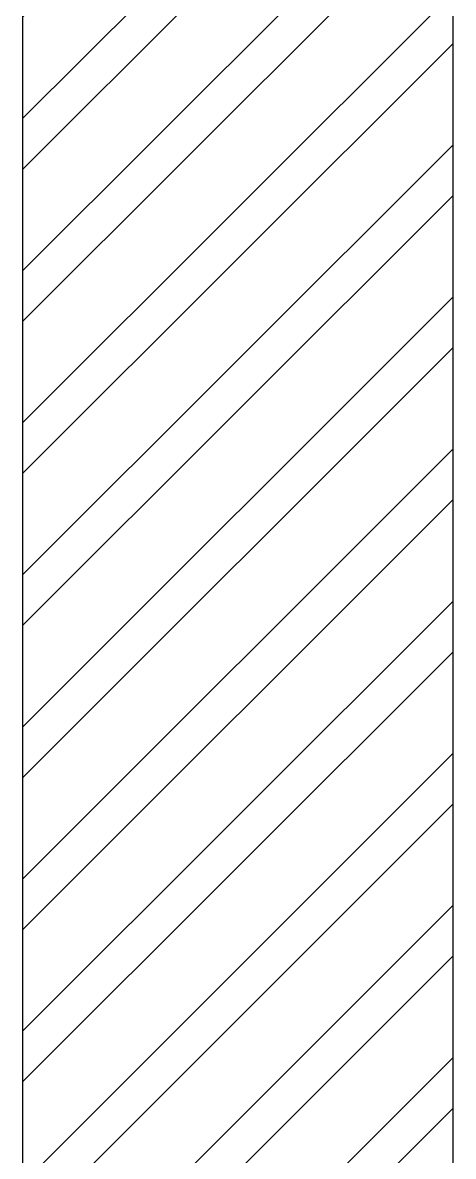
# Model space of a CAD drawing. Header units: millimetres. Extents: x -6376 to 18241, y -2739 to 17970.
# Drawn here: x 11846 to 12296, y 3336 to 4522 of the extents above; entities that cross this region are included whole.
import ezdxf

# ---------------------------------------------------------------- set-up
doc = ezdxf.new("R2010")
doc.units = ezdxf.units.MM
doc.header["$MEASUREMENT"] = 0
doc.layers.add('101 Стіни', color=7, linetype='Continuous')
doc.layers.add('101 Стіни_Ном._пера__1', color=18, linetype='Continuous', lineweight=25, true_color=0x040404)

# ---------------------------------------------------------------- blocks, each defined once
blk = doc.blocks.new('Стіна_2', base_point=(12296.3, 3054.5))
at = {"layer": '101 Стіни', "linetype": 'Continuous', "lineweight": 0, "true_color": 0xffffff}
h = blk.add_hatch(dxfattribs=at)
h.set_pattern_fill('Кирпич_01', style=0, pattern_type=2)
h.set_pattern_definition([(45, (0, 0), (-79.5495, 79.5495), []), (45, (-26.52, 26.52), (-79.5495, 79.5495), [])])
h.paths.add_polyline_path([(12296.3, 3054.5), (12296.3, 9872.7), (11846.3, 9872.7), (11846.3, 2942.7)])
at = {"layer": '101 Стіни_Ном._пера__1', "color": 18, "linetype": 'Continuous', "lineweight": 25, "true_color": 0x040404, "flags": 128}
for points in [[(11846.3, 9872.7), (11846.3, 2942.7)], [(12296.3, 3054.5), (12296.3, 9872.7)]]:
    blk.add_lwpolyline(points, dxfattribs=at)

msp = doc.modelspace()

# ---------------------------------------------------------------- block references
at = {"layer": '101 Стіни', "color": 18, "lineweight": 25, "true_color": 0x040404}
msp.add_blockref('Стіна_2', (12296.3, 3054.5), dxfattribs=at)

doc.saveas('drawing.dxf')
